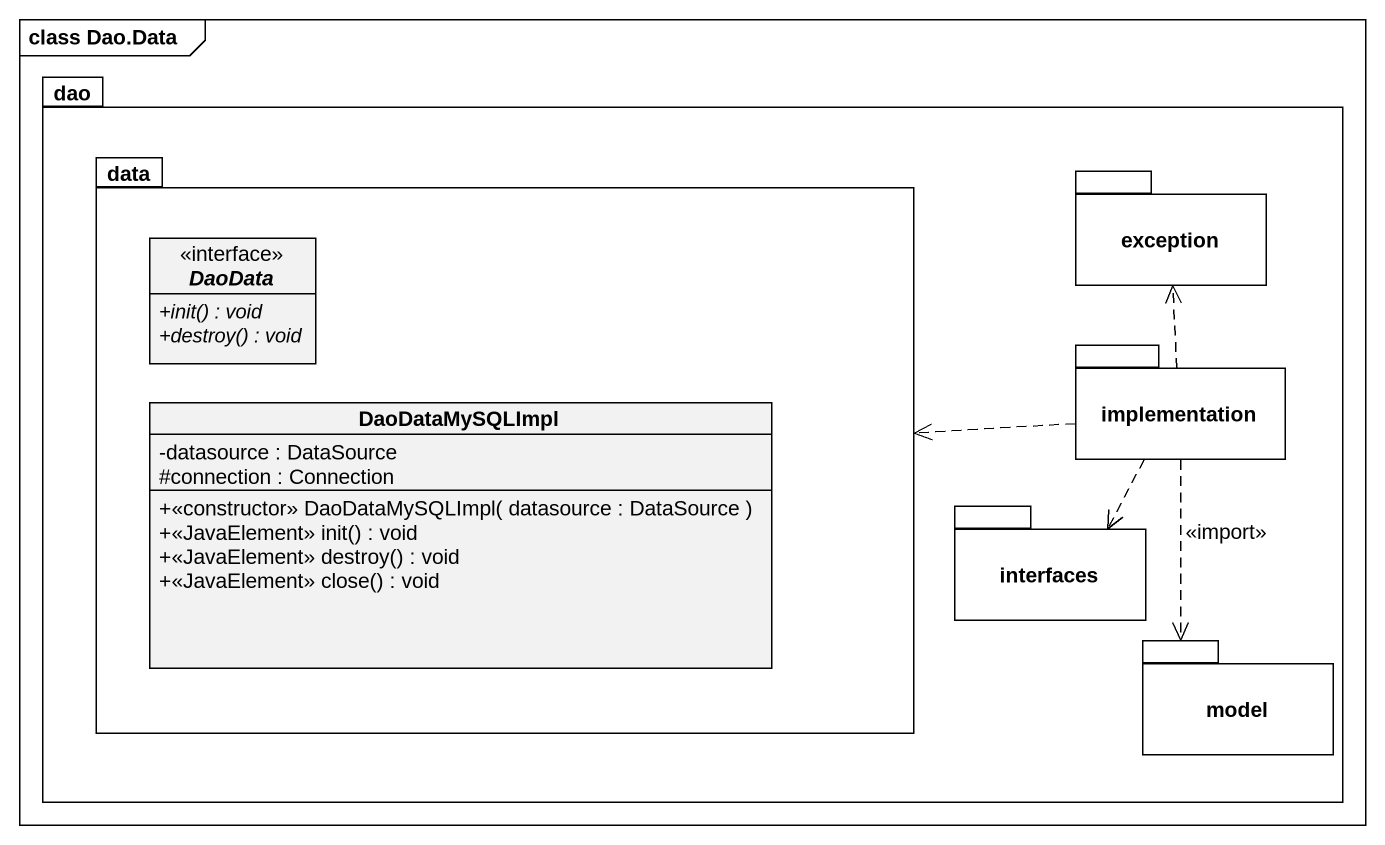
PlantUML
@startuml
mainframe class Dao.Data
hide circle
hide empty members
skinparam classAttributeIconSize 0
package dao {
  package data {
    interface DaoData {
      {abstract} +init() : void
      {abstract} +destroy() : void
    }
    class DaoDataMySQLImpl {
      -datasource : DataSource
      #connection : Connection
      +<<constructor>> DaoDataMySQLImpl( datasource : DataSource )
      +<<JavaElement>> init() : void
      +<<JavaElement>> destroy() : void
      +<<JavaElement>> close() : void
    }
  }
  package "exception" as exception_ {
  }
  package implementation {
  }
  package interfaces {
  }
  package model {
  }
}
implementation .left.> data
implementation .up.> exception_
implementation ..> interfaces
implementation ..> model : <<import>>
@enduml
